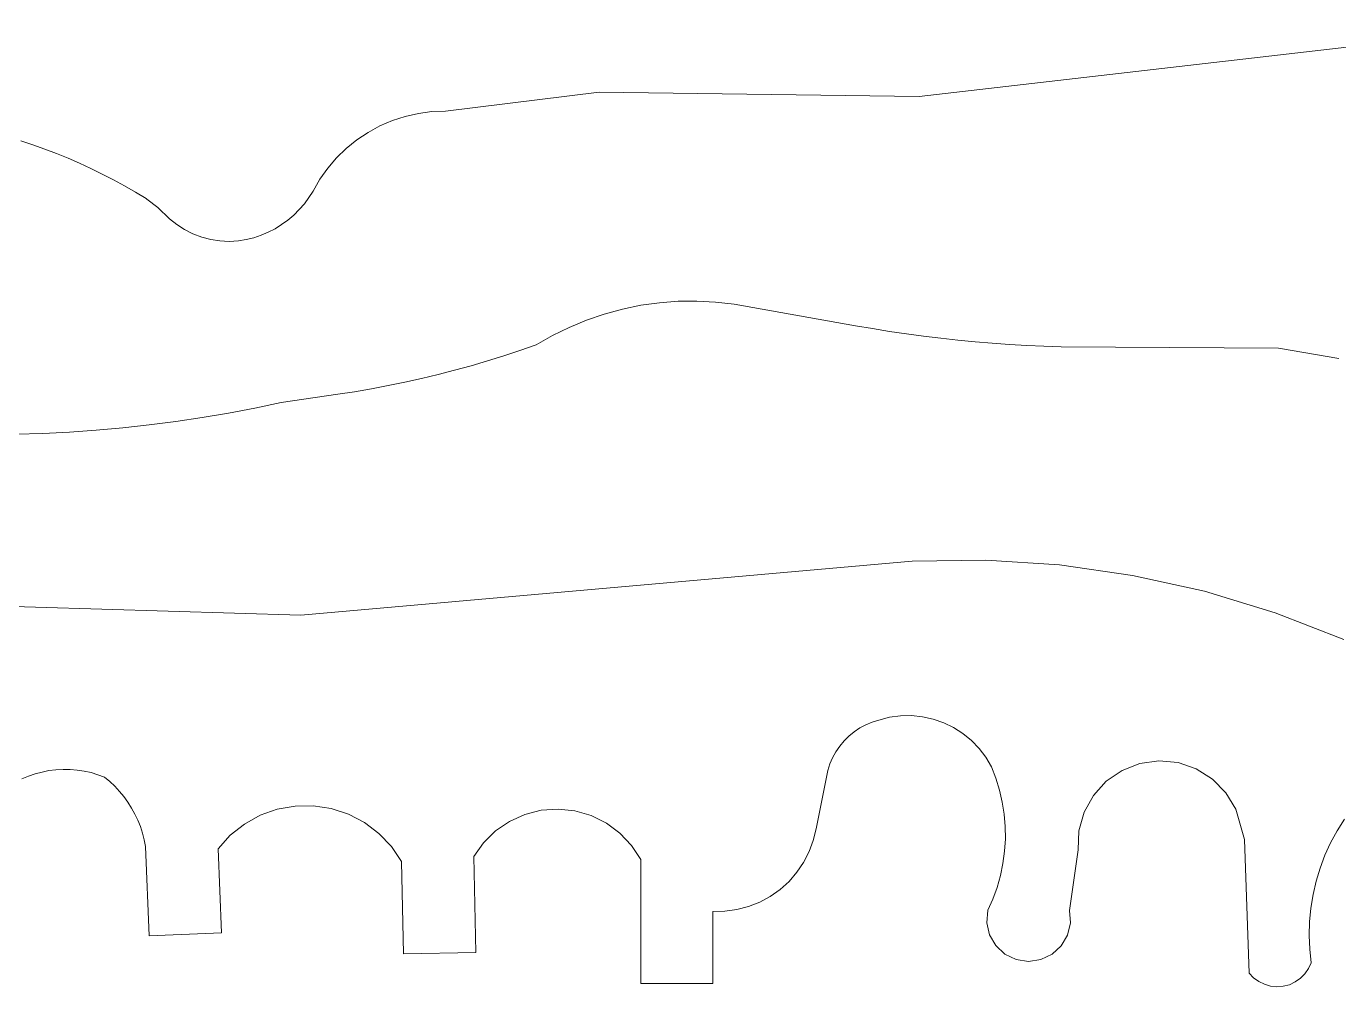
# Model space of a CAD drawing. Header units: millimetres. Extents: x -233 to 120, y -19 to 188.
# Drawn here: x -1.76 to 45.96, y 107.49 to 142.42 of the extents above; entities that cross this region are included whole.
import ezdxf

# ---------------------------------------------------------------- set-up
doc = ezdxf.new("R2010")
doc.units = ezdxf.units.MM
doc.header["$MEASUREMENT"] = 0
doc.layers.add('Layer 1', color=7, linetype='Continuous')

msp = doc.modelspace()

# ---------------------------------------------------------------- linework, layer by layer
at = {"layer": 'Layer 1', "lineweight": 9}
for points in [[(30.7101, 139.86), (30.7101, 139.86), (52.8748, 142.4208), (52.8748, 142.4208)], [(13.4854, 139.333), (13.4854, 139.333), (19.0683, 140.0271), (19.0683, 140.0271)], [(19.0683, 140.0271), (19.0683, 140.0271), (30.7101, 139.86), (30.7101, 139.86)], [(11.5543, 138.9895), (11.5543, 138.9895), (11.1014, 138.7951), (11.1014, 138.7951)], [(12.0232, 139.1416), (12.0232, 139.1416), (11.5543, 138.9895), (11.5543, 138.9895)], [(12.5041, 139.2501), (12.5041, 139.2501), (12.0232, 139.1416), (12.0232, 139.1416)], [(12.9928, 139.314), (12.9928, 139.314), (12.5041, 139.2501), (12.5041, 139.2501)], [(13.4854, 139.333), (13.4854, 139.333), (12.9928, 139.314), (12.9928, 139.314)], [(10.6681, 138.56), (10.6681, 138.56), (10.2582, 138.2861), (10.2582, 138.2861)], [(11.1014, 138.7951), (11.1014, 138.7951), (10.6681, 138.56), (10.6681, 138.56)], [(-1.5189, 138.1043), (-1.5189, 138.1043), (-1.9524, 138.2475), (-1.9524, 138.2475)], [(-1.0887, 137.9515), (-1.0887, 137.9515), (-1.5189, 138.1043), (-1.5189, 138.1043)], [(-0.662, 137.7891), (-0.662, 137.7891), (-1.0887, 137.9515), (-1.0887, 137.9515)], [(9.8752, 137.9759), (9.8752, 137.9759), (9.5222, 137.6319), (9.5222, 137.6319)], [(10.2582, 138.2861), (10.2582, 138.2861), (9.8752, 137.9759), (9.8752, 137.9759)], [(-0.239, 137.6172), (-0.239, 137.6172), (-0.662, 137.7891), (-0.662, 137.7891)], [(0.18, 137.4359), (0.18, 137.4359), (-0.239, 137.6172), (-0.239, 137.6172)], [(9.5222, 137.6319), (9.5222, 137.6319), (9.2021, 137.257), (9.2021, 137.257)], [(0.5948, 137.2452), (0.5948, 137.2452), (0.18, 137.4359), (0.18, 137.4359)], [(1.0053, 137.0454), (1.0053, 137.0454), (0.5948, 137.2452), (0.5948, 137.2452)], [(1.0053, 137.0454), (1.0053, 137.0454), (1.4112, 136.8363), (1.4112, 136.8363)], [(9.2021, 137.257), (9.2021, 137.257), (8.9178, 136.8543), (8.9178, 136.8543)], [(1.8123, 136.6183), (1.8123, 136.6183), (1.4112, 136.8363), (1.4112, 136.8363)], [(2.2084, 136.3913), (2.2084, 136.3913), (1.8123, 136.6183), (1.8123, 136.6183)], [(8.9178, 136.8543), (8.9178, 136.8543), (8.6716, 136.4273), (8.6716, 136.4273)], [(2.5994, 136.1555), (2.5994, 136.1555), (2.2084, 136.3913), (2.2084, 136.3913)], [(2.6285, 136.1371), (2.6285, 136.1371), (2.5994, 136.1555), (2.5994, 136.1555)], [(3.0223, 135.8269), (3.0223, 135.8269), (2.6285, 136.1371), (2.6285, 136.1371)], [(8.3527, 135.9638), (8.3527, 135.9638), (8.5209, 136.1895), (8.5209, 136.1895)], [(8.5209, 136.1895), (8.5209, 136.1895), (8.6716, 136.4273), (8.6716, 136.4273)], [(3.0223, 135.8269), (3.0223, 135.8269), (3.4468, 135.4156), (3.4468, 135.4156)], [(7.7531, 135.3715), (7.7531, 135.3715), (7.9677, 135.5536), (7.9677, 135.5536)], [(7.9677, 135.5536), (7.9677, 135.5536), (8.1679, 135.7514), (8.1679, 135.7514)], [(8.1679, 135.7514), (8.1679, 135.7514), (8.3527, 135.9638), (8.3527, 135.9638)], [(3.7131, 135.2057), (3.7131, 135.2057), (3.4468, 135.4156), (3.4468, 135.4156)], [(3.9995, 135.0241), (3.9995, 135.0241), (3.7131, 135.2057), (3.7131, 135.2057)], [(7.0357, 134.929), (7.0357, 134.929), (7.2858, 135.0583), (7.2858, 135.0583)], [(7.2858, 135.0583), (7.2858, 135.0583), (7.5253, 135.206), (7.5253, 135.206)], [(7.5253, 135.206), (7.5253, 135.206), (7.7531, 135.3715), (7.7531, 135.3715)], [(4.3028, 134.8725), (4.3028, 134.8725), (3.9995, 135.0241), (3.9995, 135.0241)], [(4.62, 134.7527), (4.62, 134.7527), (4.3028, 134.8725), (4.3028, 134.8725)], [(4.9478, 134.6658), (4.9478, 134.6658), (4.62, 134.7527), (4.62, 134.7527)], [(5.2827, 134.6127), (5.2827, 134.6127), (4.9478, 134.6658), (4.9478, 134.6658)], [(5.6213, 134.594), (5.6213, 134.594), (5.2827, 134.6127), (5.2827, 134.6127)], [(5.9601, 134.61), (5.9601, 134.61), (5.6213, 134.594), (5.6213, 134.594)], [(5.9601, 134.61), (5.9601, 134.61), (6.2372, 134.659), (6.2372, 134.659)], [(6.2372, 134.659), (6.2372, 134.659), (6.5099, 134.7288), (6.5099, 134.7288)], [(6.5099, 134.7288), (6.5099, 134.7288), (6.7766, 134.8189), (6.7766, 134.8189)], [(6.7766, 134.8189), (6.7766, 134.8189), (7.0357, 134.929), (7.0357, 134.929)], [(19.9161, 132.1325), (19.9161, 132.1325), (20.5846, 132.2702), (20.5846, 132.2702)], [(21.2605, 132.3651), (21.2605, 132.3651), (20.5846, 132.2702), (20.5846, 132.2702)], [(21.2605, 132.3651), (21.2605, 132.3651), (21.9411, 132.4168), (21.9411, 132.4168)], [(21.9411, 132.4168), (21.9411, 132.4168), (22.6235, 132.4252), (22.6235, 132.4252)], [(22.6235, 132.4252), (22.6235, 132.4252), (23.3051, 132.3902), (23.3051, 132.3902)], [(23.3051, 132.3902), (23.3051, 132.3902), (23.9831, 132.312), (23.9831, 132.312)], [(23.9831, 132.312), (23.9831, 132.312), (24.6548, 132.1908), (24.6548, 132.1908)], [(17.9819, 131.4693), (17.9819, 131.4693), (18.6121, 131.7313), (18.6121, 131.7313)], [(18.6121, 131.7313), (18.6121, 131.7313), (19.2577, 131.9526), (19.2577, 131.9526)], [(19.9161, 132.1325), (19.9161, 132.1325), (19.2577, 131.9526), (19.2577, 131.9526)], [(28.3883, 131.5272), (28.3883, 131.5272), (24.6548, 132.1908), (24.6548, 132.1908)], [(17.3696, 131.1678), (17.3696, 131.1678), (17.9819, 131.4693), (17.9819, 131.4693)], [(28.3883, 131.5272), (28.3883, 131.5272), (29.0066, 131.4213), (29.0066, 131.4213)], [(29.0066, 131.4213), (29.0066, 131.4213), (29.6261, 131.323), (29.6261, 131.323)], [(29.6261, 131.323), (29.6261, 131.323), (30.2469, 131.2323), (30.2469, 131.2323)], [(16.7776, 130.828), (16.7776, 130.828), (16.1914, 130.6249), (16.1914, 130.6249)], [(16.7776, 130.828), (16.7776, 130.828), (17.3696, 131.1678), (17.3696, 131.1678)], [(30.2469, 131.2323), (30.2469, 131.2323), (30.8687, 131.1493), (30.8687, 131.1493)], [(30.8687, 131.1493), (30.8687, 131.1493), (31.4915, 131.0739), (31.4915, 131.0739)], [(31.4915, 131.0739), (31.4915, 131.0739), (32.1151, 131.0063), (32.1151, 131.0063)], [(32.1151, 131.0063), (32.1151, 131.0063), (32.7396, 130.9463), (32.7396, 130.9463)], [(32.7396, 130.9463), (32.7396, 130.9463), (33.3647, 130.8941), (33.3647, 130.8941)], [(33.3647, 130.8941), (33.3647, 130.8941), (33.9905, 130.8496), (33.9905, 130.8496)], [(33.9905, 130.8496), (33.9905, 130.8496), (34.6167, 130.8128), (34.6167, 130.8128)], [(34.6167, 130.8128), (34.6167, 130.8128), (35.2434, 130.7837), (35.2434, 130.7837)], [(35.2434, 130.7837), (35.2434, 130.7837), (35.8703, 130.7624), (35.8703, 130.7624)], [(15.602, 130.4313), (15.602, 130.4313), (15.0094, 130.2474), (15.0094, 130.2474)], [(16.1914, 130.6249), (16.1914, 130.6249), (15.602, 130.4313), (15.602, 130.4313)], [(43.7692, 130.7066), (43.7692, 130.7066), (35.8703, 130.7624), (35.8703, 130.7624)], [(45.9649, 130.3321), (45.9649, 130.3321), (43.7692, 130.7066), (43.7692, 130.7066)], [(13.8157, 129.9089), (13.8157, 129.9089), (13.2149, 129.7543), (13.2149, 129.7543)], [(14.414, 130.0733), (14.414, 130.0733), (13.8157, 129.9089), (13.8157, 129.9089)], [(15.0094, 130.2474), (15.0094, 130.2474), (14.414, 130.0733), (14.414, 130.0733)], [(11.3983, 129.3497), (11.3983, 129.3497), (10.7886, 129.2347), (10.7886, 129.2347)], [(12.006, 129.4746), (12.006, 129.4746), (11.3983, 129.3497), (11.3983, 129.3497)], [(12.6116, 129.6095), (12.6116, 129.6095), (12.006, 129.4746), (12.006, 129.4746)], [(13.2149, 129.7543), (13.2149, 129.7543), (12.6116, 129.6095), (12.6116, 129.6095)], [(9.5641, 129.0347), (9.5641, 129.0347), (7.5054, 128.7329), (7.5054, 128.7329)], [(10.1772, 129.1297), (10.1772, 129.1297), (9.5641, 129.0347), (9.5641, 129.0347)], [(10.7886, 129.2347), (10.7886, 129.2347), (10.1772, 129.1297), (10.1772, 129.1297)], [(5.5989, 128.3501), (5.5989, 128.3501), (6.554, 128.532), (6.554, 128.532)], [(6.554, 128.532), (6.554, 128.532), (7.5054, 128.7329), (7.5054, 128.7329)], [(1.748, 127.8129), (1.748, 127.8129), (2.7146, 127.9185), (2.7146, 127.9185)], [(2.7146, 127.9185), (2.7146, 127.9185), (3.6788, 128.0433), (3.6788, 128.0433)], [(3.6788, 128.0433), (3.6788, 128.0433), (4.6404, 128.1872), (4.6404, 128.1872)], [(4.6404, 128.1872), (4.6404, 128.1872), (5.5989, 128.3501), (5.5989, 128.3501)], [(-2.1334, 127.5828), (-2.1334, 127.5828), (-1.1615, 127.6114), (-1.1615, 127.6114)], [(-0.1904, 127.6593), (-0.1904, 127.6593), (-1.1615, 127.6114), (-1.1615, 127.6114)], [(-0.1904, 127.6593), (-0.1904, 127.6593), (0.7796, 127.7265), (0.7796, 127.7265)], [(0.7796, 127.7265), (0.7796, 127.7265), (1.748, 127.8129), (1.748, 127.8129)], [(8.2218, 121.0055), (8.2218, 121.0055), (30.4476, 122.9669), (30.4476, 122.9669)], [(33.1302, 122.9998), (33.1302, 122.9998), (30.4476, 122.9669), (30.4476, 122.9669)], [(35.8074, 122.8268), (35.8074, 122.8268), (33.1302, 122.9998), (33.1302, 122.9998)], [(38.4635, 122.4487), (38.4635, 122.4487), (35.8074, 122.8268), (35.8074, 122.8268)], [(41.0826, 121.8678), (41.0826, 121.8678), (38.4635, 122.4487), (38.4635, 122.4487)], [(43.6495, 121.0877), (43.6495, 121.0877), (41.0826, 121.8678), (41.0826, 121.8678)], [(-3.847, 121.3671), (-3.847, 121.3671), (8.2218, 121.0055), (8.2218, 121.0055)], [(46.1489, 120.1127), (46.1489, 120.1127), (43.6495, 121.0877), (43.6495, 121.0877)], [(28.5537, 116.9003), (28.5537, 116.9003), (28.7722, 117.0178), (28.7722, 117.0178)], [(28.7722, 117.0178), (28.7722, 117.0178), (29.001, 117.114), (29.001, 117.114)], [(29.001, 117.114), (29.001, 117.114), (29.238, 117.1877), (29.238, 117.1877)], [(29.6272, 117.288), (29.6272, 117.288), (29.238, 117.1877), (29.238, 117.1877)], [(30.0256, 117.342), (30.0256, 117.342), (29.6272, 117.288), (29.6272, 117.288)], [(30.4275, 117.3489), (30.4275, 117.3489), (30.0256, 117.342), (30.0256, 117.342)], [(30.8275, 117.3087), (30.8275, 117.3087), (30.4275, 117.3489), (30.4275, 117.3489)], [(31.22, 117.2219), (31.22, 117.2219), (30.8275, 117.3087), (30.8275, 117.3087)], [(31.5996, 117.0897), (31.5996, 117.0897), (31.22, 117.2219), (31.22, 117.2219)], [(31.9611, 116.9139), (31.9611, 116.9139), (31.5996, 117.0897), (31.5996, 117.0897)], [(27.9791, 116.4304), (27.9791, 116.4304), (28.1553, 116.6052), (28.1553, 116.6052)], [(28.1553, 116.6052), (28.1553, 116.6052), (28.3474, 116.7623), (28.3474, 116.7623)], [(28.3474, 116.7623), (28.3474, 116.7623), (28.5537, 116.9003), (28.5537, 116.9003)], [(32.2995, 116.6969), (32.2995, 116.6969), (31.9611, 116.9139), (31.9611, 116.9139)], [(32.6102, 116.4418), (32.6102, 116.4418), (32.2995, 116.6969), (32.2995, 116.6969)], [(27.5614, 115.8168), (27.5614, 115.8168), (27.6808, 116.0344), (27.6808, 116.0344)], [(27.6808, 116.0344), (27.6808, 116.0344), (27.8204, 116.2396), (27.8204, 116.2396)], [(27.8204, 116.2396), (27.8204, 116.2396), (27.9791, 116.4304), (27.9791, 116.4304)], [(32.8888, 116.1521), (32.8888, 116.1521), (32.6102, 116.4418), (32.6102, 116.4418)], [(33.1315, 115.8316), (33.1315, 115.8316), (32.8888, 116.1521), (32.8888, 116.1521)], [(27.3878, 115.3525), (27.3878, 115.3525), (27.4634, 115.5888), (27.4634, 115.5888)], [(27.4634, 115.5888), (27.4634, 115.5888), (27.5614, 115.8168), (27.5614, 115.8168)], [(33.3351, 115.485), (33.3351, 115.485), (33.1315, 115.8316), (33.1315, 115.8316)], [(38.7346, 115.6085), (38.7346, 115.6085), (38.0841, 115.3563), (38.0841, 115.3563)], [(39.4258, 115.704), (39.4258, 115.704), (38.7346, 115.6085), (38.7346, 115.6085)], [(40.1203, 115.6375), (40.1203, 115.6375), (39.4258, 115.704), (39.4258, 115.704)], [(40.7808, 115.4127), (40.7808, 115.4127), (40.1203, 115.6375), (40.1203, 115.6375)], [(-1.9149, 115.0475), (-1.9149, 115.0475), (-1.6778, 115.147), (-1.6778, 115.147)], [(-1.6778, 115.147), (-1.6778, 115.147), (-1.4344, 115.2301), (-1.4344, 115.2301)], [(-1.4344, 115.2301), (-1.4344, 115.2301), (-1.1859, 115.2963), (-1.1859, 115.2963)], [(-1.1859, 115.2963), (-1.1859, 115.2963), (-0.9335, 115.3454), (-0.9335, 115.3454)], [(-0.9335, 115.3454), (-0.9335, 115.3454), (-0.6782, 115.3771), (-0.6782, 115.3771)], [(-0.6782, 115.3771), (-0.6782, 115.3771), (-0.4215, 115.3912), (-0.4215, 115.3912)], [(-0.4215, 115.3912), (-0.4215, 115.3912), (-0.1643, 115.3878), (-0.1643, 115.3878)], [(-0.1643, 115.3878), (-0.1643, 115.3878), (0.092, 115.3668), (0.092, 115.3668)], [(0.092, 115.3668), (0.092, 115.3668), (0.3463, 115.3282), (0.3463, 115.3282)], [(0.3463, 115.3282), (0.3463, 115.3282), (0.5973, 115.2724), (0.5973, 115.2724)], [(0.5973, 115.2724), (0.5973, 115.2724), (0.844, 115.1995), (0.844, 115.1995)], [(0.844, 115.1995), (0.844, 115.1995), (1.0851, 115.11), (1.0851, 115.11)], [(1.2765, 114.9489), (1.2765, 114.9489), (1.0851, 115.11), (1.0851, 115.11)], [(27.3351, 115.11), (27.3351, 115.11), (26.9601, 113.235), (26.9601, 113.235)], [(27.3351, 115.11), (27.3351, 115.11), (27.3878, 115.3525), (27.3878, 115.3525)], [(33.4978, 115.0669), (33.4978, 115.0669), (33.3351, 115.485), (33.3351, 115.485)], [(33.63, 114.6382), (33.63, 114.6382), (33.4978, 115.0669), (33.4978, 115.0669)], [(38.0841, 115.3563), (38.0841, 115.3563), (37.5093, 114.9608), (37.5093, 114.9608)], [(41.3717, 115.0416), (41.3717, 115.0416), (40.7808, 115.4127), (40.7808, 115.4127)], [(41.8611, 114.5442), (41.8611, 114.5442), (41.3717, 115.0416), (41.3717, 115.0416)], [(1.4578, 114.7765), (1.4578, 114.7765), (1.2765, 114.9489), (1.2765, 114.9489)], [(1.6282, 114.5933), (1.6282, 114.5933), (1.4578, 114.7765), (1.4578, 114.7765)], [(1.7871, 114.4), (1.7871, 114.4), (1.6282, 114.5933), (1.6282, 114.5933)], [(33.731, 114.201), (33.731, 114.201), (33.63, 114.6382), (33.63, 114.6382)], [(37.5093, 114.9608), (37.5093, 114.9608), (37.0411, 114.4435), (37.0411, 114.4435)], [(42.2226, 113.9475), (42.2226, 113.9475), (41.8611, 114.5442), (41.8611, 114.5442)], [(1.9339, 114.1974), (1.9339, 114.1974), (1.7871, 114.4), (1.7871, 114.4)], [(2.0681, 113.9862), (2.0681, 113.9862), (1.9339, 114.1974), (1.9339, 114.1974)], [(8.6773, 114.0665), (8.6773, 114.0665), (8.0183, 114.0584), (8.0183, 114.0584)], [(9.3287, 113.9667), (9.3287, 113.9667), (8.6773, 114.0665), (8.6773, 114.0665)], [(33.8002, 113.7577), (33.8002, 113.7577), (33.731, 114.201), (33.731, 114.201)], [(37.0411, 114.4435), (37.0411, 114.4435), (36.7049, 113.8321), (36.7049, 113.8321)], [(2.1891, 113.7672), (2.1891, 113.7672), (2.0681, 113.9862), (2.0681, 113.9862)], [(2.2964, 113.5412), (2.2964, 113.5412), (2.1891, 113.7672), (2.1891, 113.7672)], [(6.7485, 113.7219), (6.7485, 113.7219), (6.172, 113.4026), (6.172, 113.4026)], [(7.3695, 113.9425), (7.3695, 113.9425), (6.7485, 113.7219), (6.7485, 113.7219)], [(8.0183, 114.0584), (8.0183, 114.0584), (7.3695, 113.9425), (7.3695, 113.9425)], [(9.955, 113.7615), (9.955, 113.7615), (9.3287, 113.9667), (9.3287, 113.9667)], [(10.5392, 113.4566), (10.5392, 113.4566), (9.955, 113.7615), (9.955, 113.7615)], [(16.3717, 113.7552), (16.3717, 113.7552), (15.8115, 113.5021), (15.8115, 113.5021)], [(16.9678, 113.9057), (16.9678, 113.9057), (16.3717, 113.7552), (16.3717, 113.7552)], [(17.581, 113.9489), (17.581, 113.9489), (16.9678, 113.9057), (16.9678, 113.9057)], [(18.1923, 113.8834), (18.1923, 113.8834), (17.581, 113.9489), (17.581, 113.9489)], [(18.7825, 113.7113), (18.7825, 113.7113), (18.1923, 113.8834), (18.1923, 113.8834)], [(19.3331, 113.4379), (19.3331, 113.4379), (18.7825, 113.7113), (18.7825, 113.7113)], [(33.8373, 113.3106), (33.8373, 113.3106), (33.8002, 113.7577), (33.8002, 113.7577)], [(36.7049, 113.8321), (36.7049, 113.8321), (36.5187, 113.1597), (36.5187, 113.1597)], [(42.5368, 112.8476), (42.5368, 112.8476), (42.2226, 113.9475), (42.2226, 113.9475)], [(2.3898, 113.3091), (2.3898, 113.3091), (2.2964, 113.5412), (2.2964, 113.5412)], [(2.4688, 113.0717), (2.4688, 113.0717), (2.3898, 113.3091), (2.3898, 113.3091)], [(6.172, 113.4026), (6.172, 113.4026), (5.6555, 112.9933), (5.6555, 112.9933)], [(11.0657, 113.0601), (11.0657, 113.0601), (10.5392, 113.4566), (10.5392, 113.4566)], [(15.3046, 113.1542), (15.3046, 113.1542), (14.8669, 112.7226), (14.8669, 112.7226)], [(15.8115, 113.5021), (15.8115, 113.5021), (15.3046, 113.1542), (15.3046, 113.1542)], [(19.827, 113.0719), (19.827, 113.0719), (19.3331, 113.4379), (19.3331, 113.4379)], [(26.9601, 113.235), (26.9601, 113.235), (26.8582, 112.8097), (26.8582, 112.8097)], [(33.8421, 112.862), (33.8421, 112.862), (33.8373, 113.3106), (33.8373, 113.3106)], [(36.5187, 113.1597), (36.5187, 113.1597), (36.4926, 112.4625), (36.4926, 112.4625)], [(45.9048, 113.1587), (45.9048, 113.1587), (45.6694, 112.7198), (45.6694, 112.7198)], [(46.1688, 113.581), (46.1688, 113.581), (45.9048, 113.1587), (45.9048, 113.1587)], [(2.5332, 112.8299), (2.5332, 112.8299), (2.4688, 113.0717), (2.4688, 113.0717)], [(2.5826, 112.5847), (2.5826, 112.5847), (2.5332, 112.8299), (2.5332, 112.8299)], [(5.6555, 112.9933), (5.6555, 112.9933), (5.213, 112.5049), (5.213, 112.5049)], [(11.5201, 112.5828), (11.5201, 112.5828), (11.0657, 113.0601), (11.0657, 113.0601)], [(14.8669, 112.7226), (14.8669, 112.7226), (14.512, 112.2206), (14.512, 112.2206)], [(20.2487, 112.6246), (20.2487, 112.6246), (19.827, 113.0719), (19.827, 113.0719)], [(26.8582, 112.8097), (26.8582, 112.8097), (26.7062, 112.3996), (26.7062, 112.3996)], [(33.8146, 112.4142), (33.8146, 112.4142), (33.8421, 112.862), (33.8421, 112.862)], [(42.7101, 107.985), (42.7101, 107.985), (42.5368, 112.8476), (42.5368, 112.8476)], [(45.6694, 112.7198), (45.6694, 112.7198), (45.4635, 112.2663), (45.4635, 112.2663)], [(2.713, 109.3395), (2.713, 109.3395), (2.5826, 112.5847), (2.5826, 112.5847)], [(5.213, 112.5049), (5.213, 112.5049), (5.3359, 109.4448), (5.3359, 109.4448)], [(11.8903, 112.0376), (11.8903, 112.0376), (11.5201, 112.5828), (11.5201, 112.5828)], [(14.512, 112.2206), (14.512, 112.2206), (14.5851, 108.735), (14.5851, 108.735)], [(20.5851, 112.11), (20.5851, 112.11), (20.2487, 112.6246), (20.2487, 112.6246)], [(26.7062, 112.3996), (26.7062, 112.3996), (26.5063, 112.0106), (26.5063, 112.0106)], [(33.7549, 111.9695), (33.7549, 111.9695), (33.8146, 112.4142), (33.8146, 112.4142)], [(36.4926, 112.4625), (36.4926, 112.4625), (36.1776, 110.2575), (36.1776, 110.2575)], [(45.4635, 112.2663), (45.4635, 112.2663), (45.2881, 111.8001), (45.2881, 111.8001)], [(11.9606, 108.68), (11.9606, 108.68), (11.8903, 112.0376), (11.8903, 112.0376)], [(20.5851, 107.61), (20.5851, 107.61), (20.5851, 112.11), (20.5851, 112.11)], [(26.5063, 112.0106), (26.5063, 112.0106), (26.2614, 111.6483), (26.2614, 111.6483)], [(33.6633, 111.5303), (33.6633, 111.5303), (33.7549, 111.9695), (33.7549, 111.9695)], [(45.2881, 111.8001), (45.2881, 111.8001), (45.144, 111.3234), (45.144, 111.3234)], [(25.9749, 111.3179), (25.9749, 111.3179), (25.651, 111.024), (25.651, 111.024)], [(26.2614, 111.6483), (26.2614, 111.6483), (25.9749, 111.3179), (25.9749, 111.3179)], [(33.5402, 111.0988), (33.5402, 111.0988), (33.6633, 111.5303), (33.6633, 111.5303)], [(45.144, 111.3234), (45.144, 111.3234), (45.0316, 110.8382), (45.0316, 110.8382)], [(25.2943, 110.771), (25.2943, 110.771), (24.9099, 110.5624), (24.9099, 110.5624)], [(25.651, 111.024), (25.651, 111.024), (25.2943, 110.771), (25.2943, 110.771)], [(33.3865, 110.6774), (33.3865, 110.6774), (33.5402, 111.0988), (33.5402, 111.0988)], [(45.0316, 110.8382), (45.0316, 110.8382), (44.9516, 110.3467), (44.9516, 110.3467)], [(24.0805, 110.2897), (24.0805, 110.2897), (23.6473, 110.2296), (23.6473, 110.2296)], [(24.5034, 110.4012), (24.5034, 110.4012), (24.0805, 110.2897), (24.0805, 110.2897)], [(24.9099, 110.5624), (24.9099, 110.5624), (24.5034, 110.4012), (24.5034, 110.4012)], [(33.2027, 110.2681), (33.2027, 110.2681), (33.1696, 109.8165), (33.1696, 109.8165)], [(33.2027, 110.2681), (33.2027, 110.2681), (33.3865, 110.6774), (33.3865, 110.6774)], [(36.2075, 109.8057), (36.2075, 109.8057), (36.1776, 110.2575), (36.1776, 110.2575)], [(44.9516, 110.3467), (44.9516, 110.3467), (44.9044, 109.8509), (44.9044, 109.8509)], [(23.6473, 110.2296), (23.6473, 110.2296), (23.2101, 110.2216), (23.2101, 110.2216)], [(23.2101, 110.2216), (23.2101, 110.2216), (23.2101, 107.61), (23.2101, 107.61)], [(33.1696, 109.8165), (33.1696, 109.8165), (33.2706, 109.3751), (33.2706, 109.3751)], [(36.1033, 109.365), (36.1033, 109.365), (36.2075, 109.8057), (36.2075, 109.8057)], [(44.9044, 109.8509), (44.9044, 109.8509), (44.89, 109.353), (44.89, 109.353)], [(5.3359, 109.4448), (5.3359, 109.4448), (2.713, 109.3395), (2.713, 109.3395)], [(33.2706, 109.3751), (33.2706, 109.3751), (33.4969, 108.9829), (33.4969, 108.9829)], [(35.8742, 108.9744), (35.8742, 108.9744), (36.1033, 109.365), (36.1033, 109.365)], [(44.89, 109.353), (44.89, 109.353), (44.9086, 108.8553), (44.9086, 108.8553)], [(33.4969, 108.9829), (33.4969, 108.9829), (33.8284, 108.6745), (33.8284, 108.6745)], [(35.5405, 108.6684), (35.5405, 108.6684), (35.8742, 108.9744), (35.8742, 108.9744)], [(44.9086, 108.8553), (44.9086, 108.8553), (44.9601, 108.36), (44.9601, 108.36)], [(14.5851, 108.735), (14.5851, 108.735), (11.9606, 108.68), (11.9606, 108.68)], [(33.8284, 108.6745), (33.8284, 108.6745), (34.236, 108.4771), (34.236, 108.4771)], [(34.236, 108.4771), (34.236, 108.4771), (34.6835, 108.4082), (34.6835, 108.4082)], [(34.6835, 108.4082), (34.6835, 108.4082), (35.1315, 108.4739), (35.1315, 108.4739)], [(35.1315, 108.4739), (35.1315, 108.4739), (35.5405, 108.6684), (35.5405, 108.6684)], [(44.8652, 108.1484), (44.8652, 108.1484), (44.9601, 108.36), (44.9601, 108.36)], [(42.7101, 107.985), (42.7101, 107.985), (42.8684, 107.8156), (42.8684, 107.8156)], [(44.5712, 107.7922), (44.5712, 107.7922), (44.7341, 107.9571), (44.7341, 107.9571)], [(44.7341, 107.9571), (44.7341, 107.9571), (44.8652, 108.1484), (44.8652, 108.1484)], [(23.2101, 107.61), (23.2101, 107.61), (20.5851, 107.61), (20.5851, 107.61)], [(42.8684, 107.8156), (42.8684, 107.8156), (43.0544, 107.6772), (43.0544, 107.6772)], [(43.0544, 107.6772), (43.0544, 107.6772), (43.2621, 107.574), (43.2621, 107.574)], [(43.2621, 107.574), (43.2621, 107.574), (43.4848, 107.5095), (43.4848, 107.5095)], [(43.4848, 107.5095), (43.4848, 107.5095), (43.7154, 107.4856), (43.7154, 107.4856)], [(43.7154, 107.4856), (43.7154, 107.4856), (43.9466, 107.5031), (43.9466, 107.5031)], [(43.9466, 107.5031), (43.9466, 107.5031), (44.171, 107.5615), (44.171, 107.5615)], [(44.171, 107.5615), (44.171, 107.5615), (44.3814, 107.6589), (44.3814, 107.6589)], [(44.3814, 107.6589), (44.3814, 107.6589), (44.5712, 107.7922), (44.5712, 107.7922)]]:
    msp.add_open_spline(points, degree=3, dxfattribs=at)

doc.saveas('drawing.dxf')
